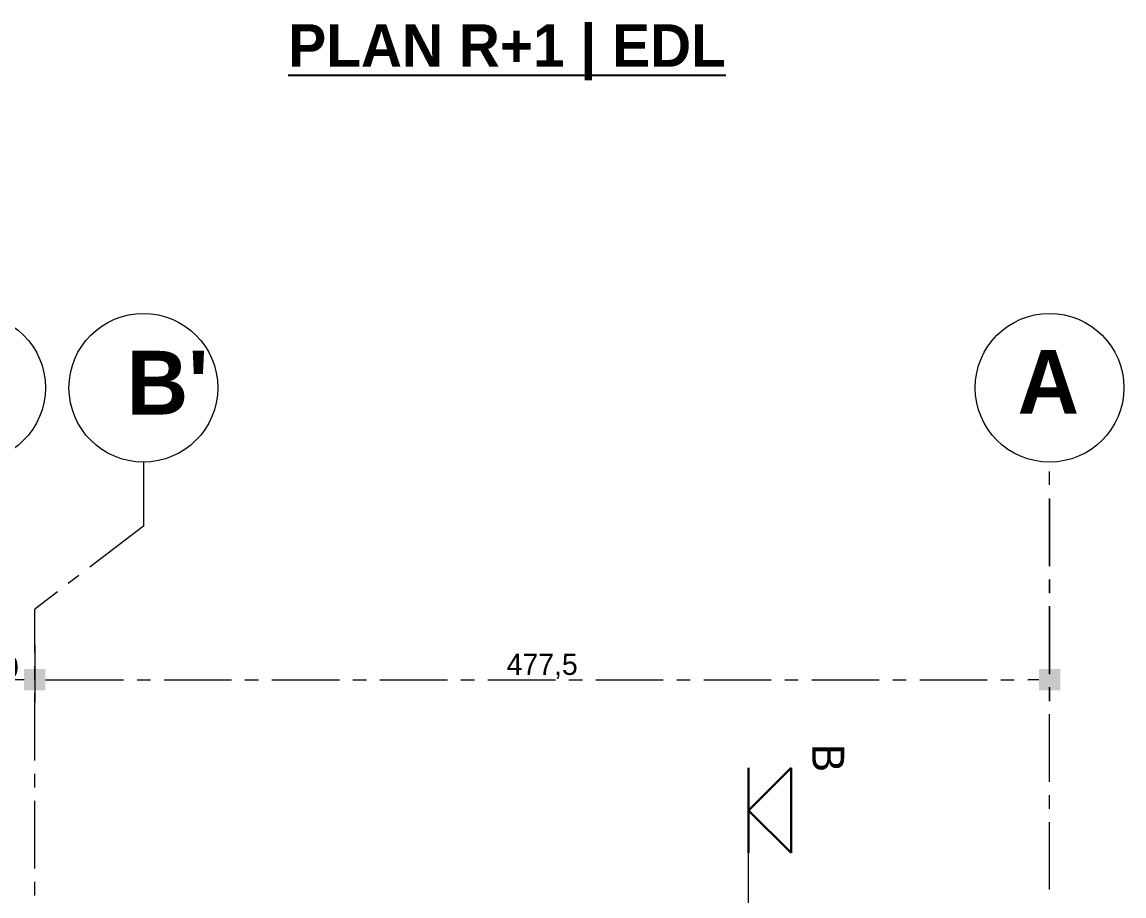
# Model space of a CAD drawing. Header units: centimetres. Extents: x -15293 to 11572, y -4790 to 2619.
# Drawn here: x 631 to 1150, y 1177 to 1588 of the extents above; entities that cross this region are included whole.
import ezdxf

# ---------------------------------------------------------------- set-up
doc = ezdxf.new("R2010")
doc.units = ezdxf.units.CM
doc.linetypes.add('CENTER', pattern=[50.8, 31.75, -6.35, 6.35, -6.35])
doc.layers.get('0').update_dxf_attribs({"lineweight": 0})
doc.layers.add('Ligne de Coupe', color=4, linetype='Continuous')
doc.layers.add('TSJ_TEXTE', color=6, linetype='Continuous')
doc.layers.add('TSJ_AXE', color=7, linetype='CENTER', lineweight=0, true_color=0xb80000)
doc.styles.get("Standard").update_dxf_attribs({"font": 'GOTHIC.TTF'})
doc.dimstyles.new('Axe cotation', dxfattribs={"dimtxt": 10, "dimasz": 10, "dimexe": 10.625, "dimexo": 5, "dimtad": 1, "dimtxsty": 'Standard', "dimblk": 'BOXFILLED', "dimcen": 8, "dimadec": 0, "dimazin": 0, "dimtfac": 1, "dimtmove": 0, "dimatfit": 3, "dimldrblk": 'BOXFILLED', "dimfxl": 1, "dimlwd": 9, "dimlwe": 9, "dimarcsym": 0})

# ---------------------------------------------------------------- blocks, each defined once
blk = doc.blocks.new('_BoxFilled')
at = {"color": 0, "linetype": 'ByBlock', "lineweight": -2}
blk.add_line((-0.5, 0), (-1, 0), dxfattribs=at)
at = {"color": 0, "linetype": 'ByBlock'}
blk.add_solid([(-0.5, 0.5), (0.5, 0.5), (-0.5, -0.5), (0.5, -0.5)], dxfattribs=at)
blk = doc.blocks.new('*D372')
at = {"layer": 'Defpoints', "color": 0, "transparency": 16777216}
for p in [(607.39, 1368.81), (637.39, 1299.64), (607.39, 1278.6)]:
    blk.add_point(p, dxfattribs=at)
at = {"layer": 'TSJ_AXE', "color": 0, "lineweight": 9, "transparency": 16777216}
for p, q in [((607.39, 1363.81), (607.39, 1267.97)), ((637.39, 1294.64), (637.39, 1267.97)), ((627.39, 1278.6), (617.39, 1278.6))]:
    blk.add_line(p, q, dxfattribs=at)
at = {"layer": 'TSJ_AXE', "color": 0, "lineweight": 9, "transparency": 16777216, "xscale": 10, "yscale": 10, "zscale": 10, "rotation": 180}
blk.add_blockref('_BoxFilled', (607.39, 1278.6), dxfattribs=at)
at = {"layer": 'TSJ_AXE', "color": 0, "lineweight": 9, "transparency": 16777216, "xscale": 10, "yscale": 10, "zscale": 10}
blk.add_blockref('_BoxFilled', (637.39, 1278.6), dxfattribs=at)
at = {"layer": 'TSJ_AXE', "color": 0, "transparency": 16777216, "insert": (622.39, 1284.47), "char_height": 10, "attachment_point": 5}
blk.add_mtext('30', dxfattribs=at)
blk = doc.blocks.new('*D373')
at = {"layer": 'Defpoints', "color": 0, "transparency": 16777216}
for p in [(1114.89, 1368.81), (637.39, 1299.64), (1114.89, 1278.6)]:
    blk.add_point(p, dxfattribs=at)
at = {"layer": 'TSJ_AXE', "color": 0, "lineweight": 9, "transparency": 16777216}
for p, q in [((1114.89, 1363.81), (1114.89, 1267.97)), ((637.39, 1294.64), (637.39, 1267.97)), ((647.39, 1278.6), (1104.89, 1278.6))]:
    blk.add_line(p, q, dxfattribs=at)
at = {"layer": 'TSJ_AXE', "color": 0, "lineweight": 9, "transparency": 16777216, "xscale": 10, "yscale": 10, "zscale": 10, "rotation": 180}
blk.add_blockref('_BoxFilled', (637.39, 1278.6), dxfattribs=at)
at = {"layer": 'TSJ_AXE', "color": 0, "lineweight": 9, "transparency": 16777216, "xscale": 10, "yscale": 10, "zscale": 10}
blk.add_blockref('_BoxFilled', (1114.89, 1278.6), dxfattribs=at)
at = {"layer": 'TSJ_AXE', "color": 0, "transparency": 16777216, "insert": (876.14, 1284.93), "char_height": 10, "attachment_point": 5}
blk.add_mtext('477,5', dxfattribs=at)

msp = doc.modelspace()

# ---------------------------------------------------------------- linework, layer by layer
at = {"layer": 'Ligne de Coupe', "lineweight": 30}
for p, q in [((993.265, 1237.086), (973.265, 1217.086)), ((973.265, 1237.086), (973.265, 1197.086)), ((993.265, 1197.086), (993.265, 1237.086)), ((993.265, 1197.086), (973.265, 1217.086))]:
    msp.add_line(p, q, dxfattribs=at)
at = {"layer": 'Ligne de Coupe', "lineweight": 0}
msp.add_line((973.265, 1042.86), (973.265, 1197.086), dxfattribs=at)
at = {"layer": 'TSJ_AXE'}
for p, q in [((688.486, 1381.049), (688.486, 1350.814)), ((1114.89, -649.005), (1114.89, 1381.049)), ((688.486, 1350.814), (637.39, 1311.884)), ((637.39, 630.989), (637.39, 1311.884))]:
    msp.add_line(p, q, dxfattribs=at)
at = {"layer": 'TSJ_AXE', "linetype": 'ByBlock'}
for centre in [(607.39, 1416.049), (688.486, 1416.049), (1114.89, 1416.049)]:
    msp.add_circle(centre, 35, dxfattribs=at)

# ---------------------------------------------------------------- texts
at = {"layer": 'Ligne de Coupe', "insert": (1018.254, 1262.686), "char_height": 15, "attachment_point": 1, "rotation": 270}
msp.add_mtext_dynamic_manual_height_columns('\\pi14.208;B', width=37.39883, gutter_width=12.5, heights=[0], dxfattribs=at)
at = {"layer": 'TSJ_AXE', "char_height": 30, "attachment_point": 1}
for s, insert in [("{\\fCentury Gothic|b1|i0|c0|p34;B'}", (680.604, 1433.417)), ('{\\fCentury Gothic|b1|i0|c0|p34;A}', (1099.827, 1433.796))]:
    msp.add_mtext_dynamic_manual_height_columns(s, width=43.00473, gutter_width=12.5, heights=[0], dxfattribs=dict(at, insert=insert))
at = {"layer": 'TSJ_TEXTE', "insert": (859.627, 1573.893), "char_height": 20, "attachment_point": 5}
msp.add_mtext_dynamic_manual_height_columns('{\\fCentury Gothic|b1|i0|c0|p34;\\LPLAN R+1 | EDL}', width=415.71685, gutter_width=12.5, heights=[2.167], dxfattribs=at)

# ---------------------------------------------------------------- dimensions: what is measured, and where the dimension line sits
at = {"layer": 'TSJ_AXE'}
for base, p2, picture, middle in [((607.39, 1278.597), (607.39, 1368.809), '*D372', (622.39, 1284.474)), ((1114.89, 1278.597), (1114.89, 1368.809), '*D373', (876.14, 1284.933))]:
    dim = msp.add_linear_dim(base=base, p1=(637.39, 1299.643), p2=p2, dimstyle='Axe cotation', dxfattribs=at)
    dim.commit()
    dim.dimension.update_dxf_attribs({"geometry": picture, "text_midpoint": middle})

doc.saveas('drawing.dxf')
